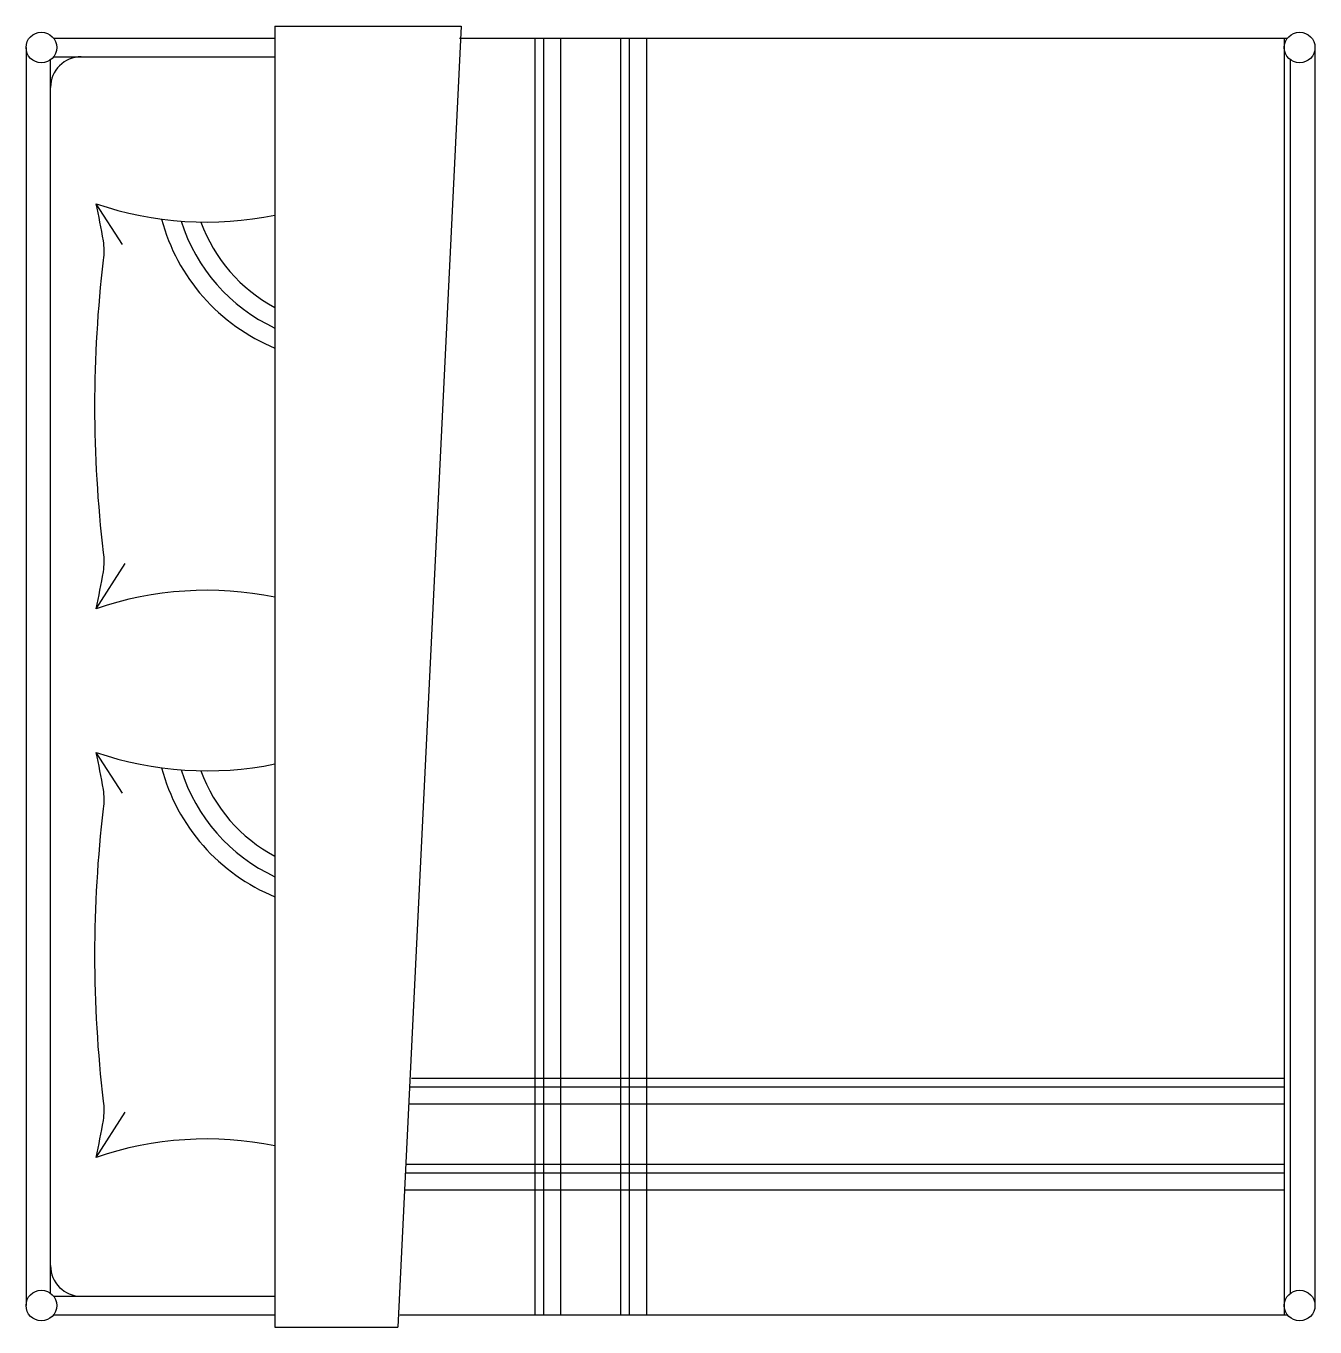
# Model space of a CAD drawing. Header units: millimetres. Extents: x -957.86 to -955.76, y 2705.67 to 2707.79.
import ezdxf

# ---------------------------------------------------------------- set-up
doc = ezdxf.new("R2010")
doc.units = ezdxf.units.MM
doc.header["$LTSCALE"] = 10
doc.layers.add('Móveis_camas', color=2, linetype='Continuous')

msp = doc.modelspace()

# ---------------------------------------------------------------- linework, layer by layer
at = {"layer": 'Móveis_camas'}
for p, q in [((-957.4592, 2707.7852), (-957.1557, 2707.7852)), ((-957.4592, 2707.7852), (-957.4592, 2705.6652)), ((-957.1557, 2707.7852), (-957.2591, 2705.6652)), ((-957.8648, 2707.7502), (-957.8648, 2705.7002)), ((-957.8198, 2707.7652), (-957.4592, 2707.7652)), ((-957.1588, 2707.7652), (-955.8098, 2707.7652)), ((-955.7648, 2707.7502), (-955.7648, 2705.7002)), ((-957.8248, 2705.7202), (-957.8248, 2707.7302)), ((-957.8198, 2707.7352), (-957.4592, 2707.7352)), ((-955.8048, 2705.7202), (-955.8048, 2707.7302)), ((-957.8198, 2705.7152), (-957.4592, 2705.7152)), ((-957.8198, 2705.6852), (-957.4592, 2705.6852)), ((-957.256, 2705.6852), (-955.8098, 2705.6852)), ((-957.4592, 2705.6652), (-957.2591, 2705.6652))]:
    msp.add_line(p, q, dxfattribs=at)
at = {"layer": 'Móveis_camas', "color": 1}
for p, q in [((-957.0353, 2705.6852), (-957.0353, 2707.7652)), ((-957.0213, 2705.6852), (-957.0213, 2707.7652)), ((-956.9934, 2705.6852), (-956.9934, 2707.7652)), ((-956.8955, 2705.6852), (-956.8955, 2707.7652)), ((-956.8815, 2705.6852), (-956.8815, 2707.7652)), ((-956.8535, 2705.6852), (-956.8535, 2707.7652)), ((-955.8148, 2707.7652), (-955.8148, 2705.6852)), ((-957.7078, 2707.4294), (-957.7505, 2707.4957)), ((-957.7505, 2706.8357), (-957.7031, 2706.9094)), ((-957.7078, 2706.5353), (-957.7505, 2706.6016)), ((-957.239, 2706.0566), (-955.8148, 2706.0566)), ((-957.2368, 2706.0706), (-955.8148, 2706.0706)), ((-957.7505, 2705.9416), (-957.7031, 2706.0153)), ((-957.2414, 2706.0287), (-955.8148, 2706.0287)), ((-957.2462, 2705.9307), (-955.8148, 2705.9307)), ((-957.2469, 2705.9167), (-955.8148, 2705.9167)), ((-957.2482, 2705.8888), (-955.8148, 2705.8888))]:
    msp.add_line(p, q, dxfattribs=at)
for points in [[(-957.4592, 2706.8544, 0.133819), (-957.7505, 2706.8357, 0.011626), (-957.7388, 2706.896, 0.079064), (-957.7385, 2706.9275, -0.058825), (-957.7385, 2707.4039, 0.079064), (-957.7388, 2707.4354, 0.011626), (-957.7505, 2707.4957, 0.133819), (-957.4592, 2707.477, 0.133819)], [(-957.4592, 2705.9603, 0.133819), (-957.7505, 2705.9416, 0.011626), (-957.7388, 2706.0019, 0.079064), (-957.7385, 2706.0333, -0.058825), (-957.7385, 2706.5098, 0.079064), (-957.7388, 2706.5412, 0.011626), (-957.7505, 2706.6016, 0.133819), (-957.4592, 2706.5828, 0.133819)]]:
    msp.add_lwpolyline(points, format="xyb", dxfattribs=at)
at = {"layer": 'Móveis_camas'}
for centre in [(-957.8398, 2707.7502), (-955.7898, 2707.7502), (-957.8398, 2705.7002), (-955.7898, 2705.7002)]:
    msp.add_circle(centre, 0.025, dxfattribs=at)
at = {"layer": 'Móveis_camas', "color": 1}
for centre, radius, start, end in [((-957.7748, 2707.6852), 0.05, 90, 180), ((-957.3397, 2707.552), 0.3151, 194.9571, 247.7184), ((-957.3397, 2707.552), 0.2851, 197.28, 245.2253), ((-957.3397, 2707.552), 0.2551, 199.7402, 242.0743), ((-957.3397, 2706.6578), 0.3151, 194.9571, 247.7184), ((-957.3397, 2706.6578), 0.2851, 197.28, 245.2253), ((-957.3397, 2706.6578), 0.2551, 199.7402, 242.0743), ((-957.7748, 2705.7652), 0.05, 180, 270)]:
    msp.add_arc(centre, radius, start, end, dxfattribs=at)

doc.saveas('drawing.dxf')
